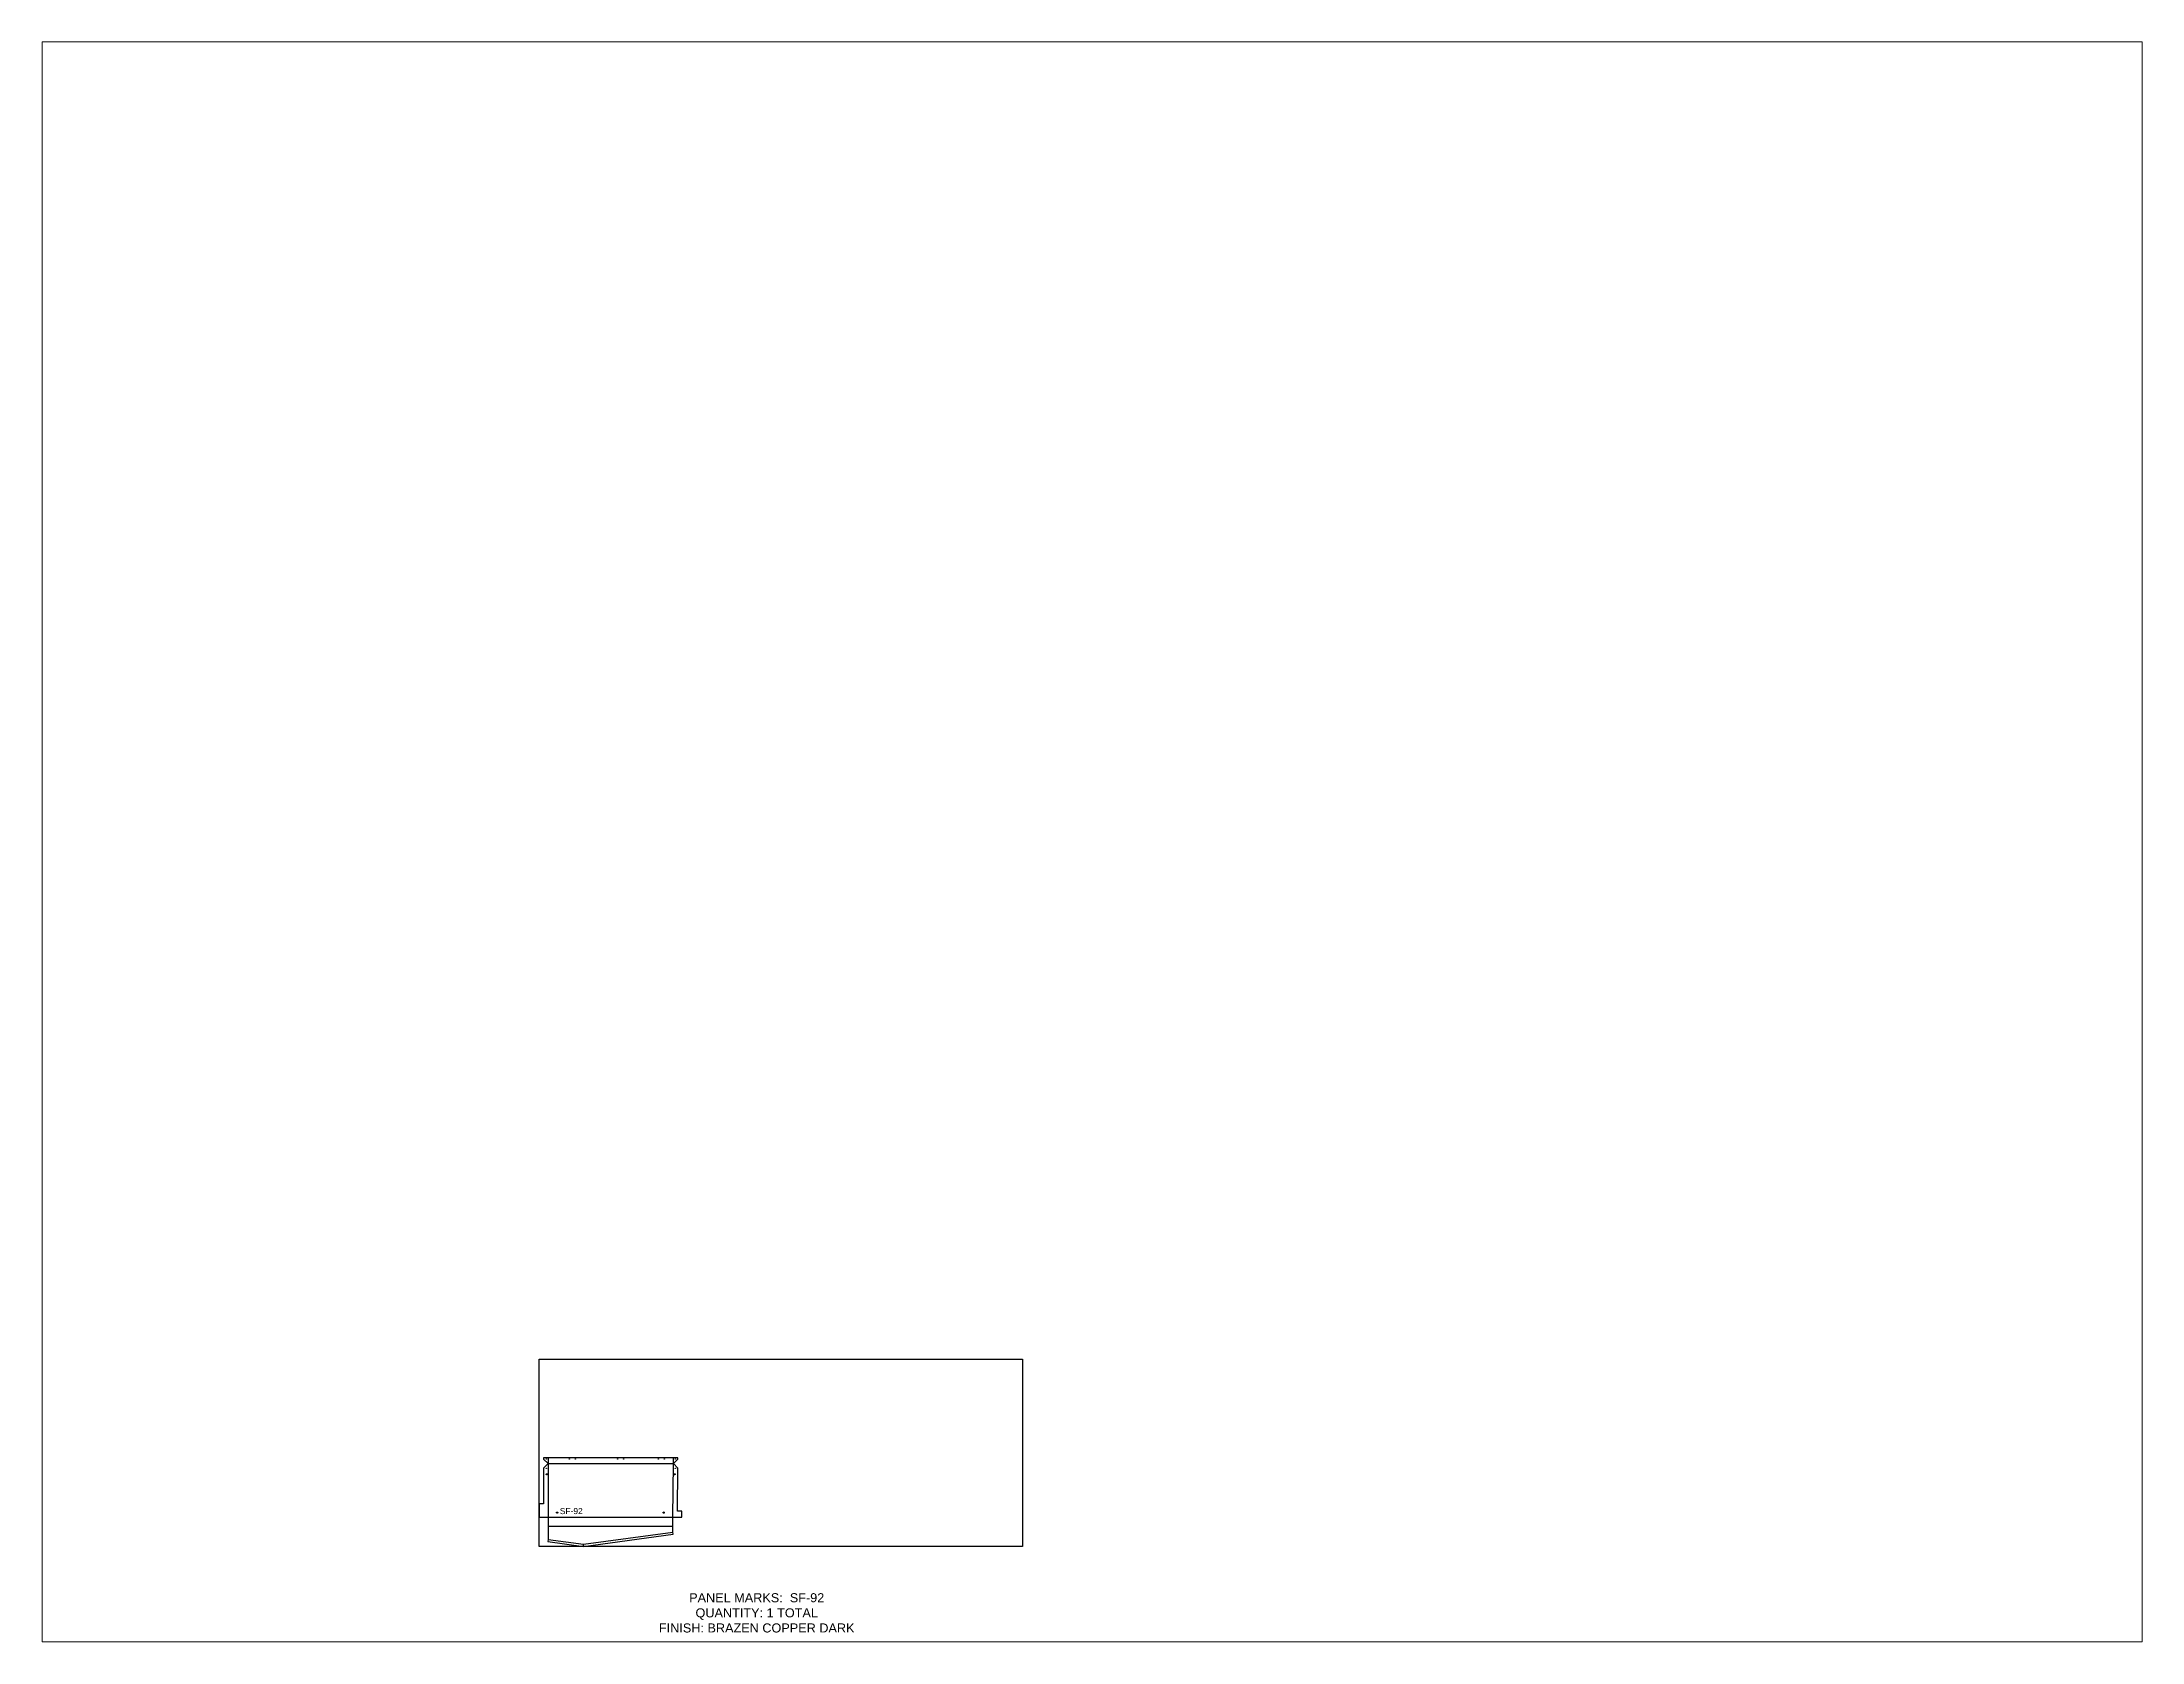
# Paper-space layout 'Layout1' of a CAD drawing. Header units: inches. Extents: x 1.05 to 9.45, y 0.8 to 7.2.
# The model-space entities are those that its viewports show. They can reach past a viewport. Long polylines and large blocks are cut down to what shows.
import ezdxf

# ---------------------------------------------------------------- set-up
doc = ezdxf.new("R2010")
doc.units = ezdxf.units.IN
doc.header["$MEASUREMENT"] = 0
doc.linetypes.add('HIDDEN', pattern=[0.375, 0.25, -0.125])
doc.linetypes.add('PHANTOM', pattern=[2.5, 1.25, -0.25, 0.25, -0.25, 0.25, -0.25])
for name, color, linetype in [('CUT', 7, 'Continuous'), ('DIMS', 1, 'Continuous'), ('HOLES', 6, 'Continuous'), ('RELIEF', 82, 'Continuous'), ('ROUT', 1, 'HIDDEN'), ('SHEET', 5, 'PHANTOM'), ('TEXT', 2, 'PHANTOM'), ('WEEPS', 3, 'HIDDEN')]:
    doc.layers.add(name, color=color, linetype=linetype)
doc.styles.get("Standard").update_dxf_attribs({"font": 'arial.ttf'})

msp = doc.modelspace()

# ---------------------------------------------------------------- linework, layer by layer
at = {"layer": 'CUT', "ltscale": 0.25}
msp.add_lwpolyline([(0, 14.14), (0, 9.7), (3, 9.7), (3, 2.27), (2.91, 1.59), (14.69, 0), (44.38, 4), (44.29, 4.68), (44.27, 6.7), (44.27, 9.7), (47.27, 9.67), (47.29, 11.69), (45.79, 11.7), (45.96, 25.87), (44.48, 27.39), (45.98, 28.89), (45.98, 29.3), (1.5, 29.3), (1.5, 28.89), (3, 27.39), (1.5, 25.89), (1.5, 14.14)], close=True, dxfattribs=at)
at = {"layer": 'HOLES', "ltscale": 0.25}
for centre in [(2.38, 28.9), (10, 28.92), (12, 28.92), (26, 28.92), (28, 28.92), (39.48, 28.92), (41.48, 28.92), (45.1, 28.9), (2.38, 25.88), (45.09, 25.87)]:
    msp.add_circle(centre, 0.0625, dxfattribs=at)
at = {"layer": 'RELIEF'}
msp.add_line((14.69, 0), (14.69, 0.57), dxfattribs=at)
at = {"layer": 'ROUT', "ltscale": 0.25}
for p, q in [((3, 27.39), (44.48, 27.39)), ((3, 6.7), (44.27, 6.7))]:
    msp.add_line(p, q, dxfattribs=at)
for points in [[(3, 29.3), (3, 6.7), (3, 2.27), (14.69, 0.69), (44.29, 4.68), (44.27, 6.7), (44.27, 9.7), (44.48, 27.39), (44.48, 29.3)], [(0, 14.14), (0, 9.7), (44.27, 9.7), (47.27, 9.67), (47.29, 11.69)]]:
    msp.add_lwpolyline(points, dxfattribs=at)
at = {"layer": 'SHEET'}
msp.add_lwpolyline([(0, 62), (160, 62), (160, 0), (0, 0)], close=True, dxfattribs=at)
at = {"layer": 'WEEPS', "ltscale": 0.25}
for centre in [(2.59, 23.89), (44.84, 23.88), (6, 11.2), (41.27, 11.2)]:
    msp.add_circle(centre, 0.188, dxfattribs=at)

# ---------------------------------------------------------------- texts
at = {"layer": 'DIMS', "ltscale": 0.25, "insert": (10.67, 10.66), "char_height": 2, "attachment_point": 8}
msp.add_mtext_dynamic_manual_height_columns('SF-92', width=3.0859, gutter_width=10, heights=[2.07], dxfattribs=at)
at = {"layer": 'TEXT', "insert": (72.05, -22.01), "char_height": 3, "attachment_point": 5}
msp.add_mtext_dynamic_manual_height_columns('PANEL MARKS:  SF-92\\PQUANTITY: 1 TOTAL\\PFINISH: BRAZEN COPPER DARK', width=199.7409, gutter_width=1, heights=[0], dxfattribs=at)

psp = doc.layouts.get("Layout1")

# ---------------------------------------------------------------- viewports
at = {"layer": 'CUT'}
psp.add_viewport(center=(5.25, 4), size=(8.4, 6.4), view_center_point=(183.0157, 233.1318), view_height=529.538938, dxfattribs=at)

doc.saveas('drawing.dxf')
